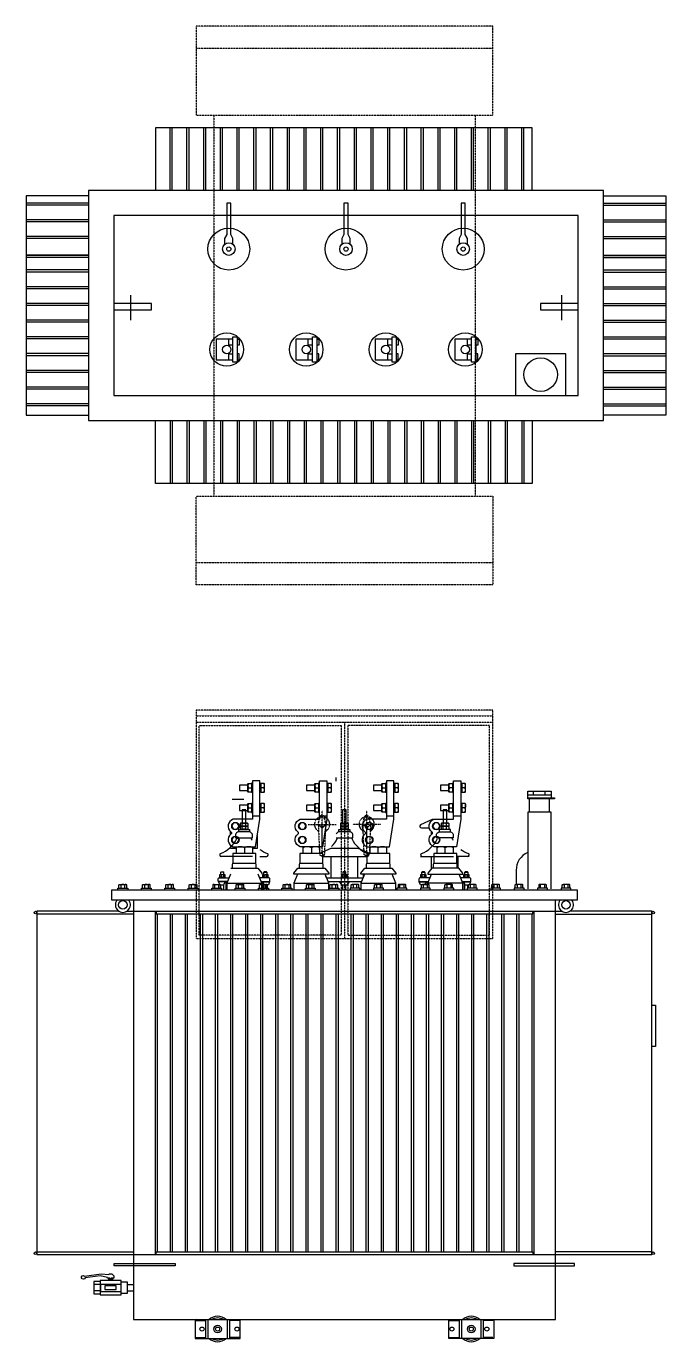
# Model space of a CAD drawing. Header units: millimetres. Extents: x 20927 to 53748, y 38421 to 54891.
# Drawn here: x 48422 to 50943, y 44419 to 49606 of the extents above; entities that cross this region are included whole.
import ezdxf

# ---------------------------------------------------------------- set-up
doc = ezdxf.new("R2010")
doc.units = ezdxf.units.MM
doc.linetypes.add('DASHEDX2', pattern=[1.5, 1, -0.5])
for name, color, linetype in [('Btrans.', 2, 'Continuous'), ('HIGHT', 8, 'Continuous'), ('Transformer', 3, 'Continuous')]:
    doc.layers.add(name, color=color, linetype=linetype)

# ---------------------------------------------------------------- blocks, each defined once
blk = doc.blocks.new('A$C543E4170-flat-1')
at = {"layer": 'HIGHT', "linetype": 'DASHEDX2'}
for p, q in [((1100, 1014.25), (-70, 1014.25)), ((0, 751.25), (0, -751.25)), ((1030, 751.25), (1030, -751.25)), ((1100, -1014.25), (-70, -1014.25))]:
    blk.add_line(p, q, dxfattribs=at)
for points in [[(-70, 751.25), (1100, 751.25), (1100, 1101.25), (-70, 1101.25)], [(-70, -751.25), (1100, -751.25), (1100, -1101.25), (-70, -1101.25)]]:
    blk.add_lwpolyline(points, close=True, dxfattribs=at)
blk = doc.blocks.new('A$C1F616210-flat-1')
at = {"layer": 'HIGHT', "linetype": 'DASHEDX2'}
for p, q in [((-585, 878), (585, 878)), ((-585, 853), (585, 853)), ((0, 853), (0, 0)), ((-103, 450), (-98, 475)), ((-88, 485), (-98, 470)), ((-88, 365), (-88, 505)), ((-88, 485), (-78, 470)), ((-73, 450), (-78, 475)), ((73, 450), (78, 475)), ((88, 485), (78, 470)), ((88, 365), (88, 505)), ((88, 485), (98, 470)), ((103, 450), (98, 475)), ((-143, 450), (-33, 450)), ((-103, 450), (-98, 330)), ((-98, 445), (-103, 450)), ((-98, 445), (-88, 440)), ((-98, 445), (-88, 435)), ((-88, 340), (-88, 450)), ((-88, 440), (-78, 445)), ((-88, 435), (-78, 445)), ((-78, 330), (-73, 450)), ((-78, 445), (-73, 450)), ((143, 450), (33, 450)), ((78, 330), (73, 450)), ((78, 445), (73, 450)), ((88, 440), (78, 445)), ((88, 435), (78, 445)), ((88, 340), (88, 450)), ((98, 445), (88, 440)), ((98, 445), (88, 435)), ((103, 450), (98, 330)), ((98, 445), (103, 450)), ((-98, 330), (-88, 325)), ((-88, 325), (-78, 330)), ((88, 325), (78, 330)), ((98, 330), (88, 325))]:
    blk.add_line(p, q, dxfattribs=at)
for points in [[(-585, 0), (585, 0), (585, 900), (-585, 900)], [(-572, 840), (-13, 840), (-13, 13), (-572, 13)], [(572, 840), (13, 840), (13, 13), (572, 13)]]:
    blk.add_lwpolyline(points, close=True, dxfattribs=at)
for centre, radius, start, end in [((-88, 450), 30, 108.1949, 242.4146), ((-88, 475), 10, 0, 180), ((-88, 450), 30, 297.5854, 71.9503), ((88, 450), 30, 108.0497, 242.4146), ((88, 475), 10, 0, 180), ((88, 450), 30, 297.5854, 71.8051)]:
    blk.add_arc(centre, radius, start, end, dxfattribs=at)

msp = doc.modelspace()

# ---------------------------------------------------------------- linework, layer by layer
at = {"layer": 'Btrans.', "color": 120}
for p, q in [((48713.3, 44643.7), (48688.4, 44643.7)), ((48713.3, 44619.5), (48688.4, 44619.5)), ((48713.3, 44646.1), (48796.5, 44646.1)), ((48713.3, 44617.1), (48796.5, 44617.1)), ((48715.1, 44646.1), (48715.1, 44617.1)), ((48794.7, 44646.1), (48794.7, 44617.1))]:
    msp.add_line(p, q, dxfattribs=at)
at = {"layer": 'Btrans.'}
for p, q in [((49129, 44505.6), (49129, 44431.7)), ((49138, 44505.6), (49138, 44431.7)), ((49214.8, 44505.6), (49214.8, 44431.7)), ((49223.8, 44505.6), (49223.8, 44431.7)), ((50129, 44505.6), (50129, 44431.7)), ((50138, 44505.6), (50138, 44431.7)), ((50214.8, 44505.6), (50214.8, 44431.7)), ((50223.8, 44505.6), (50223.8, 44431.7)), ((49091, 44502.6), (49129, 44502.6)), ((49261.8, 44502.6), (49223.8, 44502.6)), ((50091, 44502.6), (50129, 44502.6)), ((50261.8, 44502.6), (50223.8, 44502.6)), ((49091, 44434.7), (49129, 44434.7)), ((49261.8, 44434.7), (49223.8, 44434.7)), ((50091, 44434.7), (50129, 44434.7)), ((50261.8, 44434.7), (50223.8, 44434.7))]:
    msp.add_line(p, q, dxfattribs=at)
at = {"layer": 'Btrans.', "color": 120}
msp.add_lwpolyline([(48653.9, 44670.7, -4.024721), (48651.9, 44677.2), (48717.1, 44686.5), (48748.1, 44684.2), (48749.8, 44685.8), (48759.8, 44685.8), (48766.9, 44678.8), (48766.9, 44668.7), (48757.2, 44668.7), (48757.2, 44664), (48752.6, 44664), (48752.6, 44668.7), (48742.7, 44668.7), (48742.7, 44671.6), (48713.9, 44678)], format="xyb", close=True, dxfattribs=at)
for points in [[(48745.8, 44668.7), (48745.8, 44659.5)], [(48764, 44659.5), (48764, 44668.7)], [(48713.3, 44655.4), (48688.4, 44655.4), (48688.4, 44607.8), (48713.3, 44607.8)], [(48796.5, 44610), (48821.2, 44610), (48821.2, 44653.2), (48796.5, 44653.2)], [(48844.2, 44643.4), (48821.2, 44643.4)], [(48821.2, 44619.8), (48844.8, 44619.8)]]:
    msp.add_lwpolyline(points, dxfattribs=at)
for points in [[(48713.3, 44659.5), (48713.3, 44603.6), (48796.5, 44603.6), (48796.5, 44659.5)], [(48776.8, 44638.9), (48732.5, 44638.9), (48732.5, 44624.1), (48776.8, 44624.1)]]:
    msp.add_lwpolyline(points, close=True, dxfattribs=at)
at = {"layer": 'Btrans.'}
for centre, radius in [((49115, 44468.6), 8), ((49176.4, 44468.6), 15), ((49176.4, 44468.6), 8), ((49252.8, 44468.6), 8), ((50100, 44468.6), 8), ((50176.4, 44468.6), 15), ((50176.4, 44468.6), 8), ((50237.8, 44468.6), 8)]:
    msp.add_circle(centre, radius, dxfattribs=at)
for centre, radius, start, end in [((49176.4, 44468.7), 50, 47.5953, 132.4047), ((49176.4, 44468.7), 43.6, 57.8641, 122.1359), ((50176.4, 44468.7), 50, 47.5953, 132.4047), ((50176.4, 44468.7), 43.6, 57.8641, 122.1359), ((49176.4, 44468.7), 50, 227.7314, 312.2686), ((49176.4, 44468.7), 43.6, 238.0623, 301.9377), ((50176.4, 44468.7), 50, 227.7314, 312.2686), ((50176.4, 44468.7), 43.6, 238.0623, 301.9377)]:
    msp.add_arc(centre, radius, start, end, dxfattribs=at)
at = {"layer": 'Transformer', "color": 140}
for p, q in [((48989.6, 48958.2), (48989.6, 49205.7)), ((48997.9, 48958.2), (48997.9, 49205.7)), ((49055.6, 48958.2), (49055.6, 49205.7)), ((49063.9, 48958.2), (49063.9, 49205.7)), ((49121.6, 48958.2), (49121.6, 49205.7)), ((49129.9, 48958.2), (49129.9, 49205.7)), ((49187.6, 48958.2), (49187.6, 49205.7)), ((49195.9, 48958.2), (49195.9, 49205.7)), ((49253.6, 48958.2), (49253.6, 49205.7)), ((49261.9, 48958.2), (49261.9, 49205.7)), ((49319.6, 48958.2), (49319.6, 49205.7)), ((49327.9, 48958.2), (49327.9, 49205.7)), ((49385.6, 48958.2), (49385.6, 49205.7)), ((49393.9, 48958.2), (49393.9, 49205.7)), ((49451.6, 48958.2), (49451.6, 49205.7)), ((49459.9, 48958.2), (49459.9, 49205.7)), ((49517.6, 48958.2), (49517.6, 49205.7)), ((49525.9, 48958.2), (49525.9, 49205.7)), ((49583.6, 48958.2), (49583.6, 49205.7)), ((49591.9, 48958.2), (49591.9, 49205.7)), ((49649.6, 48958.2), (49649.6, 49205.7)), ((49657.9, 48958.2), (49657.9, 49205.7)), ((49715.6, 48958.2), (49715.6, 49205.7)), ((49723.9, 48958.2), (49723.9, 49205.7)), ((49781.6, 48958.2), (49781.6, 49205.7)), ((49789.9, 48958.2), (49789.9, 49205.7)), ((49847.6, 48958.2), (49847.6, 49205.7)), ((49855.9, 48958.2), (49855.9, 49205.7)), ((49913.6, 48958.2), (49913.6, 49205.7)), ((49921.9, 48958.2), (49921.9, 49205.7)), ((49979.6, 48958.2), (49979.6, 49205.7)), ((49987.9, 48958.2), (49987.9, 49205.7)), ((50045.6, 48958.2), (50045.6, 49205.7)), ((50053.9, 48958.2), (50053.9, 49205.7)), ((50111.6, 48958.2), (50111.6, 49205.7)), ((50119.9, 48958.2), (50119.9, 49205.7)), ((50177.6, 48958.2), (50177.6, 49205.7)), ((50185.9, 48958.2), (50185.9, 49205.7)), ((50243.6, 48958.2), (50243.6, 49205.7)), ((50251.9, 48958.2), (50251.9, 49205.7)), ((50309.6, 48958.2), (50309.6, 49205.7)), ((50317.9, 48958.2), (50317.9, 49205.7)), ((50375.6, 48958.2), (50375.6, 49205.7)), ((50383.9, 48958.2), (50383.9, 49205.7)), ((48667.9, 48908.9), (48422.4, 48908.9)), ((48667.9, 48900.7), (48422.4, 48900.7)), ((50697.4, 48908.9), (50942.9, 48908.9)), ((50697.4, 48900.7), (50942.9, 48900.7)), ((48667.9, 48842.9), (48422.4, 48842.9)), ((48667.9, 48834.7), (48422.4, 48834.7)), ((50697.4, 48842.9), (50942.9, 48842.9)), ((50697.4, 48834.7), (50942.9, 48834.7)), ((48667.9, 48776.9), (48422.4, 48776.9)), ((48667.9, 48768.7), (48422.4, 48768.7)), ((50697.4, 48776.9), (50942.9, 48776.9)), ((50697.4, 48768.7), (50942.9, 48768.7)), ((48667.9, 48702.7), (48422.4, 48702.7)), ((48667.9, 48702.3), (48422.4, 48702.3)), ((48667.9, 48694.1), (48422.4, 48694.1)), ((50697.4, 48702.7), (50942.9, 48702.7)), ((50697.4, 48702.3), (50942.9, 48702.3)), ((50697.4, 48694.1), (50942.9, 48694.1)), ((48667.9, 48644.9), (48422.4, 48644.9)), ((48667.9, 48636.7), (48422.4, 48636.7)), ((50697.4, 48644.9), (50942.9, 48644.9)), ((50697.4, 48636.7), (50942.9, 48636.7)), ((48667.9, 48578.9), (48422.4, 48578.9)), ((48667.9, 48570.7), (48422.4, 48570.7)), ((50697.4, 48578.9), (50942.9, 48578.9)), ((50697.4, 48570.7), (50942.9, 48570.7)), ((48667.9, 48512.9), (48422.4, 48512.9)), ((48667.9, 48504.7), (48422.4, 48504.7)), ((48832.9, 48545.7), (48832.9, 48446.7)), ((50532.4, 48545.7), (50532.4, 48446.7)), ((50697.4, 48512.9), (50942.9, 48512.9)), ((50697.4, 48504.7), (50942.9, 48504.7)), ((48667.9, 48446.9), (48422.4, 48446.9)), ((50697.4, 48446.9), (50942.9, 48446.9)), ((48667.9, 48438.7), (48422.4, 48438.7)), ((50697.4, 48438.7), (50942.9, 48438.7)), ((48667.9, 48380.9), (48422.4, 48380.9)), ((48667.9, 48372.7), (48422.4, 48372.7)), ((50697.4, 48380.9), (50942.9, 48380.9)), ((50697.4, 48372.7), (50942.9, 48372.7)), ((48667.9, 48314.9), (48422.4, 48314.9)), ((48667.9, 48306.7), (48422.4, 48306.7)), ((50697.4, 48314.9), (50942.9, 48314.9)), ((50697.4, 48306.7), (50942.9, 48306.7)), ((48667.9, 48248.9), (48422.4, 48248.9)), ((48667.9, 48240.7), (48422.4, 48240.7)), ((50697.4, 48248.9), (50942.9, 48248.9)), ((50697.4, 48240.7), (50942.9, 48240.7)), ((48667.9, 48182.9), (48422.4, 48182.9)), ((48667.9, 48174.7), (48422.4, 48174.7)), ((50697.4, 48182.9), (50942.9, 48182.9)), ((50697.4, 48174.7), (50942.9, 48174.7)), ((48667.9, 48116.9), (48422.4, 48116.9)), ((48667.9, 48108.7), (48422.4, 48108.7)), ((50697.4, 48116.9), (50942.9, 48116.9)), ((50697.4, 48108.7), (50942.9, 48108.7)), ((48989.6, 48050.7), (48989.6, 47803.2)), ((48997.9, 48050.7), (48997.9, 47803.2)), ((49055.6, 48050.7), (49055.6, 47803.2)), ((49063.9, 48050.7), (49063.9, 47803.2)), ((49121.6, 48050.7), (49121.6, 47803.2)), ((49129.9, 48050.7), (49129.9, 47803.2)), ((49187.6, 48050.7), (49187.6, 47803.2)), ((49195.9, 48050.7), (49195.9, 47803.2)), ((49253.6, 48050.7), (49253.6, 47803.2)), ((49261.9, 48050.7), (49261.9, 47803.2)), ((49319.6, 48050.7), (49319.6, 47803.2)), ((49327.9, 48050.7), (49327.9, 47803.2)), ((49385.6, 48050.7), (49385.6, 47803.2)), ((49393.9, 48050.7), (49393.9, 47803.2)), ((49451.6, 48050.7), (49451.6, 47803.2)), ((49459.9, 48050.7), (49459.9, 47803.2)), ((49517.6, 48050.7), (49517.6, 47803.2)), ((49525.9, 48050.7), (49525.9, 47803.2)), ((49583.6, 48050.7), (49583.6, 47803.2)), ((49591.9, 48050.7), (49591.9, 47803.2)), ((49649.6, 48050.7), (49649.6, 47803.2)), ((49657.9, 48050.7), (49657.9, 47803.2)), ((49715.6, 48050.7), (49715.6, 47803.2)), ((49723.9, 48050.7), (49723.9, 47803.2)), ((49781.6, 48050.7), (49781.6, 47803.2)), ((49789.9, 48050.7), (49789.9, 47803.2)), ((49847.6, 48050.7), (49847.6, 47803.2)), ((49855.9, 48050.7), (49855.9, 47803.2)), ((49913.6, 48050.7), (49913.6, 47803.2)), ((49921.9, 48050.7), (49921.9, 47803.2)), ((49979.6, 48050.7), (49979.6, 47803.2)), ((49987.9, 48050.7), (49987.9, 47803.2)), ((50045.6, 48050.7), (50045.6, 47803.2)), ((50053.9, 48050.7), (50053.9, 47803.2)), ((50111.6, 48050.7), (50111.6, 47803.2)), ((50119.9, 48050.7), (50119.9, 47803.2)), ((50177.6, 48050.7), (50177.6, 47803.2)), ((50185.9, 48050.7), (50185.9, 47803.2)), ((50243.6, 48050.7), (50243.6, 47803.2)), ((50251.9, 48050.7), (50251.9, 47803.2)), ((50309.6, 48050.7), (50309.6, 47803.2)), ((50317.9, 48050.7), (50317.9, 47803.2)), ((50375.6, 48050.7), (50375.6, 47803.2)), ((50383.9, 48050.7), (50383.9, 47803.2)), ((49643.4, 46629.3), (49643.4, 46644.1)), ((49298.5, 46602.9), (49310.4, 46602.9)), ((49359.2, 46602.9), (49347.3, 46602.9)), ((49562.5, 46602.9), (49574.4, 46602.9)), ((49623.2, 46602.9), (49611.3, 46602.9)), ((49826.5, 46602.9), (49838.4, 46602.9)), ((49887.2, 46602.9), (49875.3, 46602.9)), ((50422.3, 46575.6), (50422.3, 46590.1)), ((50468.4, 46575.6), (50468.4, 46590.1)), ((49280.4, 46556.7), (49234.2, 46556.7)), ((50399.2, 46575.6), (50491.5, 46575.6)), ((50406.4, 46507), (50406.4, 46559.8)), ((50484.3, 46507), (50484.3, 46559.8)), ((49230.9, 46477.5), (49234.4, 46477.5)), ((49359.2, 46523.7), (49347.3, 46523.7)), ((49623.2, 46523.7), (49611.3, 46523.7)), ((49887.2, 46523.7), (49875.3, 46523.7)), ((49227.6, 46418.9), (49227.6, 46430.5)), ((49258.5, 46437.9), (49258.5, 46428.6)), ((49258.5, 46437.9), (49302.3, 46437.9)), ((49302.3, 46437.9), (49302.3, 46428.6)), ((50019.6, 46418.9), (50019.6, 46430.5)), ((49314.3, 46332.3), (49190.6, 46332.3)), ((49343.4, 46332.3), (49370.1, 46332.3)), ((49591.5, 46332.3), (49766.1, 46332.3)), ((49623.6, 46248.4), (49623.6, 46332.3)), ((49729.2, 46248.4), (49729.2, 46332.3)), ((49976.7, 46332.3), (50106.3, 46332.3)), ((50019.6, 46284.8), (50019.6, 46332.3)), ((50168.1, 46332.3), (50119.5, 46332.3)), ((50125.2, 46286.1), (50125.2, 46332.3)), ((48791.5, 46222), (48814.3, 46222)), ((48883.9, 46222), (48906.7, 46222)), ((48976.3, 46222), (48999.1, 46222)), ((49068.7, 46222), (49091.5, 46222)), ((49161.1, 46222), (49183.9, 46222)), ((49179.4, 46233.9), (49179.4, 46232.6)), ((49205.7, 46260.3), (49185.4, 46260.3)), ((49185.4, 46251.1), (49205.7, 46251.1)), ((49189.6, 46206.5), (49189.6, 46220.4)), ((49201.2, 46252.7), (49201.2, 46258.6)), ((49201.5, 46200.3), (49201.5, 46221.2)), ((49205.8, 46233.9), (49205.8, 46232.6)), ((49209.1, 46233.9), (49209.1, 46200.3)), ((49253.5, 46222), (49276.3, 46222)), ((49345.9, 46222), (49368.7, 46222)), ((49351.6, 46233.9), (49351.6, 46200.3)), ((49354.9, 46233.9), (49354.9, 46232.6)), ((49355, 46260.3), (49375.3, 46260.3)), ((49375.3, 46251.1), (49355, 46251.1)), ((49359.2, 46200.3), (49359.2, 46221.2)), ((49359.5, 46252.7), (49359.5, 46258.6)), ((49371.1, 46200.3), (49371.1, 46220.4)), ((49381.3, 46233.9), (49381.3, 46232.6)), ((49438.3, 46222), (49461.1, 46222)), ((49476.7, 46226.7), (49476.7, 46200.3)), ((49530.7, 46222), (49553.5, 46222)), ((49602.2, 46251.1), (49602.8, 46251.7)), ((49606.4, 46248.4), (49749.6, 46248.4)), ((49612.4, 46233.9), (49743.7, 46233.9)), ((49615.3, 46200.3), (49615.3, 46226.7)), ((49623.1, 46222), (49645.9, 46222)), ((49657.2, 46232.6), (49695.5, 46232.6)), ((49666.2, 46260.3), (49686.5, 46260.3)), ((49686.5, 46251.1), (49666.2, 46251.1)), ((49670.4, 46200.3), (49670.4, 46220.4)), ((49670.7, 46252.7), (49670.7, 46258.6)), ((49682, 46252.7), (49682, 46258.6)), ((49682.3, 46200.3), (49682.3, 46220.4)), ((49729.6, 46222), (49706.8, 46222)), ((49751, 46260.3), (49754.4, 46260.3)), ((49822, 46222), (49799.2, 46222)), ((49914.4, 46222), (49891.6, 46222)), ((49971.4, 46233.9), (49971.4, 46232.6)), ((49997.7, 46260.3), (49977.4, 46260.3)), ((49977.4, 46251.1), (49997.7, 46251.1)), ((50006.8, 46222), (49984, 46222)), ((49993.2, 46252.7), (49993.2, 46258.6)), ((49997.8, 46233.9), (49997.8, 46232.6)), ((50001.1, 46233.9), (50001.1, 46222)), ((50004.7, 46226.7), (50004.7, 46222)), ((50099.2, 46222), (50076.4, 46222)), ((50143.3, 46226.7), (50128.8, 46262.3)), ((50143.6, 46233.9), (50143.6, 46200.3)), ((50147, 46260.3), (50167.3, 46260.3)), ((50167.3, 46251.1), (50147, 46251.1)), ((50151.2, 46200.3), (50151.2, 46221.2)), ((50151.5, 46252.7), (50151.5, 46258.6)), ((50162.8, 46252.7), (50162.8, 46258.6)), ((50163.1, 46206.5), (50163.1, 46220.4)), ((50191.6, 46222), (50168.8, 46222)), ((50173.3, 46233.9), (50173.3, 46232.6)), ((50284, 46222), (50261.2, 46222)), ((50376.4, 46222), (50353.6, 46222)), ((50468.8, 46222), (50446, 46222)), ((50561.2, 46222), (50538.4, 46222)), ((48989.1, 46105.2), (48989.1, 44772.5)), ((48997.7, 46105.2), (48997.7, 44772.5)), ((49048.5, 46105.2), (49048.5, 44772.5)), ((49057.1, 46105.2), (49057.1, 44772.5)), ((49107.9, 46105.2), (49107.9, 44772.5)), ((49116.5, 46105.2), (49116.5, 44772.5)), ((49167.3, 46105.2), (49167.3, 44772.5)), ((49175.9, 46105.2), (49175.9, 44772.5)), ((49226.7, 46105.2), (49226.7, 44772.5)), ((49235.3, 46105.2), (49235.3, 44772.5)), ((49286.1, 46105.2), (49286.1, 44772.5)), ((49294.7, 46105.2), (49294.7, 44772.5)), ((49345.5, 46105.2), (49345.5, 44772.5)), ((49354.1, 46105.2), (49354.1, 44772.5)), ((49404.9, 46105.2), (49404.9, 44772.5)), ((49413.5, 46105.2), (49413.5, 44772.5)), ((49464.3, 46105.2), (49464.3, 44772.5)), ((49472.9, 46105.2), (49472.9, 44772.5)), ((49523.7, 46105.2), (49523.7, 44772.5)), ((49532.3, 46105.2), (49532.3, 44772.5)), ((49583.1, 46105.2), (49583.1, 44772.5)), ((49591.7, 46105.2), (49591.7, 44772.5)), ((49642.5, 46105.2), (49642.5, 44772.5)), ((49651.1, 46105.2), (49651.1, 44772.5)), ((49701.9, 46105.2), (49701.9, 44772.5)), ((49710.5, 46105.2), (49710.5, 44772.5)), ((49761.3, 46105.2), (49761.3, 44772.5)), ((49769.9, 46105.2), (49769.9, 44772.5)), ((49820.7, 46105.2), (49820.7, 44772.5)), ((49829.3, 46105.2), (49829.3, 44772.5)), ((49880.1, 46105.2), (49880.1, 44772.5)), ((49888.7, 46105.2), (49888.7, 44772.5)), ((49939.5, 46105.2), (49939.5, 44772.5)), ((49948.1, 46105.2), (49948.1, 44772.5)), ((49998.9, 46105.2), (49998.9, 44772.5)), ((50007.5, 46105.2), (50007.5, 44772.5)), ((50058.3, 46105.2), (50058.3, 44772.5)), ((50066.9, 46105.2), (50066.9, 44772.5)), ((50117.7, 46105.2), (50117.7, 44772.5)), ((50126.3, 46105.2), (50126.3, 44772.5)), ((50177.1, 46105.2), (50177.1, 44772.5)), ((50185.7, 46105.2), (50185.7, 44772.5)), ((50236.5, 46105.2), (50236.5, 44772.5)), ((50245.1, 46105.2), (50245.1, 44772.5)), ((50295.9, 46105.2), (50295.9, 44772.5)), ((50304.5, 46105.2), (50304.5, 44772.5)), ((50355.3, 46105.2), (50355.3, 44772.5)), ((50363.9, 46105.2), (50363.9, 44772.5))]:
    msp.add_line(p, q, dxfattribs=at)
at = {"layer": 'Transformer'}
for p, q in [((48817.9, 46115.8), (50534.8, 46115.8)), ((48929.7, 46115.8), (48929.7, 44762)), ((50423.3, 46115.8), (50423.3, 44762)), ((48463.9, 46105.2), (48844.8, 46105.2)), ((48938.3, 46105.2), (48938.3, 44772.5)), ((50414.7, 46105.2), (50414.7, 44772.5)), ((50888.9, 46102.6), (50508, 46102.6)), ((48463.9, 44772.5), (48844.8, 44772.5)), ((50888.9, 44772.5), (50508, 44772.5))]:
    msp.add_line(p, q, dxfattribs=at)
for points in [[(50416.9, 48958.2), (50416.9, 49205.7), (48931.9, 49205.7), (48931.9, 48958.2)], [(48667.9, 48936.6), (48422.4, 48936.6), (48422.4, 48072.2), (48667.9, 48072.2)], [(50697.4, 48936.6), (50942.9, 48936.6), (50942.9, 48072.2), (50697.4, 48072.2)], [(50416.9, 48050.7), (50416.9, 47803.2), (48931.9, 47803.2), (48931.9, 48050.7)], [(48787.9, 46115.8), (48463.9, 46115.8), (48463.9, 44762), (50888.9, 44762), (50888.9, 46115.8), (50564.8, 46115.8)], [(48844.8, 46159.3), (48844.8, 44505.6), (50508, 44505.6), (50508, 46159.3)], [(48934, 46115.8), (48934, 46105.2), (50418.7, 46105.2), (50418.7, 46115.8)], [(50888.9, 45745.8), (50902.1, 45745.8), (50902.1, 45582.1), (50888.9, 45582.1)], [(48934, 44762), (48934, 44772.5), (50418.7, 44772.5), (50418.7, 44762)]]:
    msp.add_lwpolyline(points, dxfattribs=at)
for points in [[(48667.9, 48050.7), (50697.4, 48050.7), (50697.4, 48958.2), (48667.9, 48958.2)], [(48766.9, 48149.7), (50598.4, 48149.7), (50598.4, 48859.2), (48766.9, 48859.2)], [(50593.8, 46159.3), (48759, 46159.3), (48759, 46200.3), (50593.8, 46200.3)]]:
    msp.add_lwpolyline(points, close=True, dxfattribs=at)
at = {"layer": 'Transformer', "color": 140}
for points in [[(49237.1, 48745.6), (49237.1, 48768.4), (49228.9, 48784.9), (49228.9, 48908.7), (49212.4, 48908.7), (49212.4, 48784.9), (49204.1, 48768.4), (49204.1, 48745.6)], [(49699.1, 48745.6), (49699.1, 48768.4), (49690.9, 48784.9), (49690.9, 48908.7), (49674.4, 48908.7), (49674.4, 48784.9), (49666.1, 48768.4), (49666.1, 48745.6)], [(50161.1, 48745.6), (50161.1, 48768.4), (50152.9, 48784.9), (50152.9, 48908.7), (50136.4, 48908.7), (50136.4, 48784.9), (50128.1, 48768.4), (50128.1, 48745.6)], [(48766.9, 48487.9), (48915.4, 48487.9), (48915.4, 48512.7), (48766.9, 48512.7)], [(50598.4, 48512.7), (50449.9, 48512.7), (50449.9, 48487.9), (50598.4, 48487.9)], [(49237.1, 48372.4), (49171.1, 48372.4), (49171.1, 48289.9), (49237.1, 48289.9)], [(49237.1, 48347.7), (49220.6, 48347.7), (49220.6, 48372.4)], [(49253.6, 48372.4), (49261.9, 48372.4), (49261.9, 48347.7), (49253.6, 48347.7)], [(49550.6, 48372.4), (49484.6, 48372.4), (49484.6, 48289.9), (49550.6, 48289.9)], [(49550.6, 48347.7), (49534.1, 48347.7), (49534.1, 48372.4)], [(49567.1, 48372.4), (49575.4, 48372.4), (49575.4, 48347.7), (49567.1, 48347.7)], [(49864.1, 48372.4), (49798.1, 48372.4), (49798.1, 48289.9), (49864.1, 48289.9)], [(49864.1, 48347.7), (49847.6, 48347.7), (49847.6, 48372.4)], [(49880.6, 48372.4), (49888.9, 48372.4), (49888.9, 48347.7), (49880.6, 48347.7)], [(50177.6, 48372.4), (50111.6, 48372.4), (50111.6, 48289.9), (50177.6, 48289.9)], [(50177.6, 48347.7), (50161.1, 48347.7), (50161.1, 48372.4)], [(50194.1, 48372.4), (50202.4, 48372.4), (50202.4, 48347.7), (50194.1, 48347.7)], [(49220.6, 48289.9), (49220.6, 48314.7), (49237.1, 48314.7)], [(49253.6, 48289.9), (49261.9, 48289.9), (49261.9, 48314.7), (49253.6, 48314.7)], [(49534.1, 48289.9), (49534.1, 48314.7), (49550.6, 48314.7)], [(49567.1, 48289.9), (49575.4, 48289.9), (49575.4, 48314.7), (49567.1, 48314.7)], [(49847.6, 48289.9), (49847.6, 48314.7), (49864.1, 48314.7)], [(49880.6, 48289.9), (49888.9, 48289.9), (49888.9, 48314.7), (49880.6, 48314.7)], [(50161.1, 48289.9), (50161.1, 48314.7), (50177.6, 48314.7)], [(50194.1, 48289.9), (50202.4, 48289.9), (50202.4, 48314.7), (50194.1, 48314.7)], [(49296, 46613.4), (49262.9, 46613.4), (49262.9, 46592.3), (49296, 46592.3)], [(49310.4, 46585.7), (49297.2, 46585.7), (49295.9, 46587), (49295.9, 46618.7), (49297.2, 46620), (49310.4, 46620)], [(49314.3, 46620.7), (49310.4, 46620.7), (49310.4, 46585), (49314.3, 46585)], [(49343.4, 46620.7), (49347.3, 46620.7), (49347.3, 46585), (49343.4, 46585)], [(49347.3, 46585.7), (49360.5, 46585.7), (49361.9, 46587), (49361.9, 46618.7), (49360.5, 46620), (49347.3, 46620)], [(49361.9, 46613.4), (49361.7, 46613.4)], [(49361.7, 46592.3), (49361.9, 46592.3)], [(49560, 46613.4), (49526.9, 46613.4), (49526.9, 46592.3), (49560, 46592.3)], [(49574.4, 46585.7), (49561.2, 46585.7), (49559.9, 46587), (49559.9, 46618.7), (49561.2, 46620), (49574.4, 46620)], [(49578.3, 46620.7), (49574.4, 46620.7), (49574.4, 46585), (49578.3, 46585)], [(49607.4, 46620.7), (49611.3, 46620.7), (49611.3, 46585), (49607.4, 46585)], [(49611.3, 46585.7), (49624.5, 46585.7), (49625.9, 46587), (49625.9, 46618.7), (49624.5, 46620), (49611.3, 46620)], [(49625.9, 46613.4), (49625.7, 46613.4)], [(49625.7, 46592.3), (49625.9, 46592.3)], [(49824, 46613.4), (49790.9, 46613.4), (49790.9, 46592.3), (49824, 46592.3)], [(49838.4, 46585.7), (49825.2, 46585.7), (49823.9, 46587), (49823.9, 46618.7), (49825.2, 46620), (49838.4, 46620)], [(49842.3, 46620.7), (49838.4, 46620.7), (49838.4, 46585), (49842.3, 46585)], [(49871.4, 46620.7), (49875.3, 46620.7), (49875.3, 46585), (49871.4, 46585)], [(49875.3, 46585.7), (49888.5, 46585.7), (49889.9, 46587), (49889.9, 46618.7), (49888.5, 46620), (49875.3, 46620)], [(49889.9, 46613.4), (49889.7, 46613.4)], [(49889.7, 46592.3), (49889.9, 46592.3)], [(50088, 46613.4), (50054.9, 46613.4), (50054.9, 46592.3), (50088, 46592.3)], [(50102.4, 46585.7), (50089.2, 46585.7), (50087.9, 46587), (50087.9, 46618.7), (50089.2, 46620), (50102.4, 46620)], [(50106.3, 46620.7), (50102.4, 46620.7), (50102.4, 46585), (50106.3, 46585)], [(50135.4, 46620.7), (50139.3, 46620.7), (50139.3, 46585), (50135.4, 46585)], [(50139.3, 46585.7), (50152.5, 46585.7), (50153.9, 46587), (50153.9, 46618.7), (50152.5, 46620), (50139.3, 46620)], [(50153.9, 46613.4), (50153.7, 46613.4)], [(50153.7, 46592.3), (50153.9, 46592.3)], [(50399.2, 46563.7), (50504.7, 46563.7), (50504.7, 46559.8), (50399.2, 46559.8), (50399.2, 46590.1), (50491.5, 46590.1), (50491.5, 46563.7)], [(49296, 46534.2), (49262.9, 46534.2), (49262.9, 46513.1), (49296, 46513.1)], [(49310.4, 46506.5), (49297.2, 46506.5), (49295.9, 46507.8), (49295.9, 46539.5), (49297.2, 46540.8), (49310.4, 46540.8)], [(49314.3, 46541.5), (49310.4, 46541.5), (49310.4, 46505.8), (49314.3, 46505.8)], [(49343.4, 46541.5), (49347.3, 46541.5), (49347.3, 46505.8), (49343.4, 46505.8)], [(49347.3, 46506.5), (49360.5, 46506.5), (49361.9, 46507.8), (49361.9, 46539.5), (49360.5, 46540.8), (49347.3, 46540.8)], [(49361.9, 46534.2), (49361.7, 46534.2)], [(49560, 46534.2), (49526.9, 46534.2), (49526.9, 46513.1), (49560, 46513.1)], [(49574.4, 46506.5), (49561.2, 46506.5), (49559.9, 46507.8), (49559.9, 46539.5), (49561.2, 46540.8), (49574.4, 46540.8)], [(49578.3, 46541.5), (49574.4, 46541.5), (49574.4, 46505.8), (49578.3, 46505.8)], [(49607.4, 46541.5), (49611.3, 46541.5), (49611.3, 46505.8), (49607.4, 46505.8)], [(49611.3, 46506.5), (49624.5, 46506.5), (49625.9, 46507.8), (49625.9, 46539.5), (49624.5, 46540.8), (49611.3, 46540.8)], [(49625.9, 46534.2), (49625.7, 46534.2)], [(49824, 46534.2), (49790.9, 46534.2), (49790.9, 46513.1), (49824, 46513.1)], [(49838.4, 46506.5), (49825.2, 46506.5), (49823.9, 46507.8), (49823.9, 46539.5), (49825.2, 46540.8), (49838.4, 46540.8)], [(49842.3, 46541.5), (49838.4, 46541.5), (49838.4, 46505.8), (49842.3, 46505.8)], [(49871.4, 46541.5), (49875.3, 46541.5), (49875.3, 46505.8), (49871.4, 46505.8)], [(49875.3, 46506.5), (49888.5, 46506.5), (49889.9, 46507.8), (49889.9, 46539.5), (49888.5, 46540.8), (49875.3, 46540.8)], [(49889.9, 46534.2), (49889.7, 46534.2)], [(50088, 46534.2), (50054.9, 46534.2), (50054.9, 46513.1), (50088, 46513.1)], [(50102.4, 46506.5), (50089.2, 46506.5), (50087.9, 46507.8), (50087.9, 46539.5), (50089.2, 46540.8), (50102.4, 46540.8)], [(50106.3, 46541.5), (50102.4, 46541.5), (50102.4, 46505.8), (50106.3, 46505.8)], [(50135.4, 46541.5), (50139.3, 46541.5), (50139.3, 46505.8), (50135.4, 46505.8)], [(50139.3, 46506.5), (50152.5, 46506.5), (50153.9, 46507.8), (50153.9, 46539.5), (50152.5, 46540.8), (50139.3, 46540.8)], [(50153.9, 46534.2), (50153.7, 46534.2)], [(49287.6, 46462.9), (49287.6, 46515.7), (49273.1, 46515.7), (49273.1, 46462.9)], [(49314.3, 46492), (49343.4, 46492)], [(49361.7, 46513.1), (49361.9, 46513.1)], [(49578.3, 46492), (49607.4, 46492)], [(49625.7, 46513.1), (49625.9, 46513.1)], [(49683.6, 46462.9), (49683.6, 46515.7), (49669.1, 46515.7), (49669.1, 46462.9)], [(49842.3, 46492), (49871.4, 46492)], [(49889.7, 46513.1), (49889.9, 46513.1)], [(50079.6, 46462.9), (50079.6, 46515.7), (50065.1, 46515.7), (50065.1, 46462.9)], [(50106.3, 46492), (50135.4, 46492)], [(50153.7, 46513.1), (50153.9, 46513.1)], [(50491.5, 46204.9), (50491.5, 46507), (50399.2, 46507), (50399.2, 46204.9)], [(49263.6, 46437.9), (49263.6, 46439.2), (49297.2, 46439.2), (49297.2, 46437.9)], [(49294.2, 46462.9), (49295.5, 46461.6), (49295.5, 46452.4), (49294.2, 46451.1), (49266.5, 46451.1), (49265.2, 46449.7), (49265.2, 46440.5), (49266.5, 46439.2)], [(49294.2, 46462.9), (49266.5, 46462.9), (49265.2, 46461.6), (49265.2, 46452.4), (49266.5, 46451.1)], [(49294.2, 46451.1), (49295.5, 46449.7), (49295.5, 46440.5), (49294.2, 46439.2)], [(49659.6, 46437.9), (49659.6, 46439.2), (49693.2, 46439.2), (49693.2, 46437.9)], [(49661.2, 46461.6), (49662.5, 46462.9), (49690.2, 46462.9), (49691.5, 46461.6), (49691.5, 46452.4), (49690.2, 46451.1)], [(49661.2, 46461.6), (49661.2, 46452.4), (49662.5, 46451.1), (49690.2, 46451.1), (49691.5, 46449.7), (49691.5, 46440.5), (49690.2, 46439.2)], [(49662.5, 46451.1), (49661.2, 46449.7), (49661.2, 46440.5), (49662.5, 46439.2)], [(50055.6, 46437.9), (50055.6, 46439.2), (50089.2, 46439.2), (50089.2, 46437.9)], [(50086.2, 46462.9), (50087.5, 46461.6), (50087.5, 46452.4), (50086.2, 46451.1), (50058.5, 46451.1), (50057.2, 46449.7), (50057.2, 46440.5), (50058.5, 46439.2)], [(50086.2, 46462.9), (50058.5, 46462.9), (50057.2, 46461.6), (50057.2, 46452.4), (50058.5, 46451.1)], [(50086.2, 46451.1), (50087.5, 46449.7), (50087.5, 46440.5), (50086.2, 46439.2)], [(49227.6, 46376.3), (49227.6, 46365.3), (49249, 46365.3)], [(49315, 46365.3), (49333.2, 46365.3), (49333.2, 46414.3)], [(49250.7, 46370.6), (49249, 46368.8), (49249, 46344.1)], [(49315, 46344.1), (49315, 46368.8), (49313.3, 46370.6)], [(49514.7, 46370.6), (49513, 46368.8), (49513, 46344.1)], [(49579, 46344.1), (49579, 46368.8), (49577.3, 46370.6)], [(49778.7, 46370.6), (49777, 46368.8), (49777, 46344.1)], [(49843, 46344.1), (49843, 46368.8), (49841.3, 46370.6)], [(50042.7, 46370.6), (50041, 46368.8), (50041, 46344.1)], [(50107, 46344.1), (50107, 46368.8), (50105.3, 46370.6)], [(49189.6, 46260.3), (49189.6, 46270.6), (49191, 46271.9), (49200.2, 46271.9), (49201.5, 46270.6)], [(49201.5, 46260.3), (49201.5, 46270.6), (49189.6, 46270.6)], [(49228.5, 46286.1), (49335.5, 46286.1), (49351.3, 46266.3), (49351.3, 46262.3)], [(49235.1, 46286.1), (49235.1, 46300.6), (49236.5, 46305.9)], [(49328.9, 46286.1), (49328.9, 46300.6), (49327.5, 46305.9)], [(49371.1, 46270.6), (49369.8, 46271.9), (49360.5, 46271.9), (49359.2, 46270.6)], [(49359.2, 46260.3), (49359.2, 46270.6), (49371.1, 46270.6), (49371.1, 46260.3)], [(49499.1, 46286.1), (49499.1, 46300.6), (49500.5, 46305.9)], [(49592.9, 46286.1), (49592.9, 46300.6), (49591.5, 46305.9)], [(49682.3, 46270.6), (49681, 46271.9), (49671.7, 46271.9), (49670.4, 46270.6)], [(49682.3, 46260.3), (49682.3, 46270.6), (49670.4, 46270.6), (49670.4, 46260.3)], [(49763.1, 46286.1), (49763.1, 46300.6), (49764.5, 46305.9)], [(49856.9, 46286.1), (49856.9, 46300.6), (49855.5, 46305.9)], [(49993.5, 46270.6), (49992.2, 46271.9), (49983, 46271.9), (49981.6, 46270.6)], [(49981.6, 46260.3), (49981.6, 46270.6), (49993.5, 46270.6), (49993.5, 46260.3)], [(50027.1, 46286.1), (50027.1, 46300.6), (50028.5, 46305.9)], [(50120.9, 46286.1), (50120.9, 46300.6), (50119.5, 46305.9)], [(50163.1, 46270.6), (50161.8, 46271.9), (50152.5, 46271.9), (50151.2, 46270.6)], [(50151.2, 46260.3), (50151.2, 46270.6), (50163.1, 46270.6), (50163.1, 46260.3)], [(49187.4, 46220.4), (49201.2, 46220.4), (49205.8, 46232.6), (49179.4, 46232.6), (49183.4, 46222)], [(49227.2, 46262.3), (49212.7, 46226.7), (49351.3, 46226.7), (49336.8, 46262.3)], [(49212.7, 46226.7), (49212.7, 46200.3), (49351.3, 46200.3), (49351.3, 46226.7)], [(49491.2, 46262.3), (49476.7, 46226.7), (49615.3, 46226.7), (49600.8, 46262.3)], [(49755.2, 46262.3), (49740.7, 46226.7), (49879.3, 46226.7), (49864.8, 46262.3)], [(49740.7, 46226.7), (49740.7, 46200.3), (49879.3, 46200.3), (49879.3, 46226.7)], [(49980.5, 46220.4), (49976, 46220.4), (49971.4, 46232.6), (49997.8, 46232.6), (49993.8, 46222)], [(50004.7, 46200.3), (50143.3, 46200.3), (50143.3, 46226.7), (50004.7, 46226.7), (50019.2, 46262.3)], [(50146.9, 46233.9), (50146.9, 46232.6), (50151.5, 46220.4), (50165.3, 46220.4)], [(50146.9, 46232.6), (50173.3, 46232.6), (50169.3, 46222)], [(48783.5, 46200.3), (48783.5, 46206.5), (48822.3, 46206.5), (48822.3, 46200.3)], [(48875.9, 46200.3), (48875.9, 46206.5), (48914.7, 46206.5), (48914.7, 46200.3)], [(48968.3, 46200.3), (48968.3, 46206.5), (49007.1, 46206.5), (49007.1, 46200.3)], [(49060.7, 46200.3), (49060.7, 46206.5), (49099.5, 46206.5), (49099.5, 46200.3)], [(49153.1, 46200.3), (49153.1, 46206.5), (49191.9, 46206.5), (49191.9, 46200.3)], [(49245.5, 46200.3), (49245.5, 46206.5), (49284.3, 46206.5), (49284.3, 46200.3)], [(49337.9, 46200.3), (49337.9, 46206.5), (49376.7, 46206.5), (49376.7, 46200.3)], [(49430.3, 46200.3), (49430.3, 46206.5), (49469.1, 46206.5), (49469.1, 46200.3)], [(49522.7, 46200.3), (49522.7, 46206.5), (49561.5, 46206.5), (49561.5, 46200.3)], [(49615.1, 46200.3), (49615.1, 46206.5), (49653.9, 46206.5), (49653.9, 46200.3)], [(49737.6, 46200.3), (49737.6, 46206.5), (49698.8, 46206.5), (49698.8, 46200.3)], [(49830, 46200.3), (49830, 46206.5), (49791.2, 46206.5), (49791.2, 46200.3)], [(49922.4, 46200.3), (49922.4, 46206.5), (49883.6, 46206.5), (49883.6, 46200.3)], [(50014.8, 46200.3), (50014.8, 46206.5), (49976, 46206.5), (49976, 46200.3)], [(50107.2, 46200.3), (50107.2, 46206.5), (50068.4, 46206.5), (50068.4, 46200.3)], [(50199.6, 46200.3), (50199.6, 46206.5), (50160.8, 46206.5), (50160.8, 46200.3)], [(50292, 46200.3), (50292, 46206.5), (50253.2, 46206.5), (50253.2, 46200.3)], [(50384.4, 46200.3), (50384.4, 46206.5), (50345.6, 46206.5), (50345.6, 46200.3)], [(50476.8, 46200.3), (50476.8, 46206.5), (50438, 46206.5), (50438, 46200.3)], [(50569.2, 46200.3), (50569.2, 46206.5), (50530.4, 46206.5), (50530.4, 46200.3)]]:
    msp.add_lwpolyline(points, dxfattribs=at)
for points in [[(49253.6, 48380.7), (49253.6, 48281.7), (49237.1, 48281.7), (49237.1, 48380.7)], [(49567.1, 48380.7), (49567.1, 48281.7), (49550.6, 48281.7), (49550.6, 48380.7)], [(49880.6, 48380.7), (49880.6, 48281.7), (49864.1, 48281.7), (49864.1, 48380.7)], [(50194.1, 48380.7), (50194.1, 48281.7), (50177.6, 48281.7), (50177.6, 48380.7)], [(50350.9, 48149.7), (50548.9, 48149.7), (50548.9, 48314.7), (50350.9, 48314.7)], [(49239.1, 46464.3), (49231.9, 46451.7), (49239.1, 46439.2), (49253.6, 46439.2), (49260.9, 46451.7), (49253.6, 46464.3)], [(49503.1, 46464.3), (49495.9, 46451.7), (49503.1, 46439.2), (49517.6, 46439.2), (49524.9, 46451.7), (49517.6, 46464.3)], [(49767.1, 46464.3), (49759.9, 46451.7), (49767.1, 46439.2), (49781.6, 46439.2), (49788.9, 46451.7), (49781.6, 46464.3)], [(50031.1, 46464.3), (50023.9, 46451.7), (50031.1, 46439.2), (50045.6, 46439.2), (50052.9, 46451.7), (50045.6, 46464.3)], [(49239.1, 46410.1), (49231.9, 46397.6), (49239.1, 46385.1), (49253.6, 46385.1), (49260.9, 46397.6), (49253.6, 46410.1)], [(49503.1, 46410.1), (49495.9, 46397.6), (49503.1, 46385.1), (49517.6, 46385.1), (49524.9, 46397.6), (49517.6, 46410.1)], [(49767.1, 46410.1), (49759.9, 46397.6), (49767.1, 46385.1), (49781.6, 46385.1), (49788.9, 46397.6), (49781.6, 46410.1)], [(50031.1, 46410.1), (50023.9, 46397.6), (50031.1, 46385.1), (50045.6, 46385.1), (50052.9, 46397.6), (50045.6, 46410.1)], [(49236.5, 46344.1), (49236.5, 46305.9), (49327.5, 46305.9), (49327.5, 46344.1)], [(49500.5, 46344.1), (49500.5, 46305.9), (49591.5, 46305.9), (49591.5, 46344.1)], [(49764.5, 46344.1), (49764.5, 46305.9), (49855.5, 46305.9), (49855.5, 46344.1)], [(50028.5, 46344.1), (50028.5, 46305.9), (50119.5, 46305.9), (50119.5, 46344.1)], [(49476.7, 46266.3), (49492.5, 46286.1), (49599.5, 46286.1), (49615.3, 46266.3), (49615.3, 46262.3), (49476.7, 46262.3)], [(49740.7, 46266.3), (49756.5, 46286.1), (49863.5, 46286.1), (49879.3, 46266.3), (49879.3, 46262.3), (49740.7, 46262.3)], [(50020.5, 46286.1), (50004.7, 46266.3), (50004.7, 46262.3), (50143.3, 46262.3), (50143.3, 46266.3), (50127.5, 46286.1)], [(49359.5, 46220.4), (49354.9, 46232.6), (49381.3, 46232.6), (49376.7, 46220.4)], [(48769, 44727.6), (49009, 44727.6), (49009, 44717.6), (48769, 44717.6)], [(50583.8, 44727.6), (50343.8, 44727.6), (50343.8, 44717.6), (50583.8, 44717.6)]]:
    msp.add_lwpolyline(points, close=True, dxfattribs=at)
for points in [[(49231.7, 46425.4, -0.233837), (49229.2, 46420.2, 0.607006), (49237.8, 46370.5), (49326.2, 46370.5), (49343.4, 46478.8), (49343.4, 46630.6), (49314.3, 46630.6), (49314.3, 46478.8), (49237.8, 46478.8, 0.607006), (49229.2, 46429.2, -0.233837), (49231.7, 46423.9)], [(49298.5, 46620, 0.307692), (49298.5, 46602.9, 0.307692), (49298.5, 46585.7)], [(49359.2, 46585.7, 0.307692), (49359.2, 46602.9, 0.307692), (49359.2, 46620)], [(49495.7, 46423.9, 0.233837), (49493.2, 46429.2, -0.607006), (49501.8, 46478.8), (49578.3, 46478.8), (49578.3, 46630.6), (49607.4, 46630.6), (49607.4, 46478.8), (49590.2, 46370.5), (49501.8, 46370.5, -0.607006), (49493.2, 46420.2, 0.233837), (49495.7, 46425.4)], [(49562.5, 46620, 0.307692), (49562.5, 46602.9, 0.307692), (49562.5, 46585.7)], [(49623.2, 46585.7, 0.307692), (49623.2, 46602.9, 0.307692), (49623.2, 46620)], [(49759.7, 46425.4, -0.233837), (49757.2, 46420.2, 0.607006), (49765.8, 46370.5), (49854.2, 46370.5), (49871.4, 46478.8), (49871.4, 46630.6), (49842.3, 46630.6), (49842.3, 46478.8), (49765.8, 46478.8, 0.607006), (49757.2, 46429.2, -0.233837), (49759.7, 46423.9)], [(49826.5, 46620, 0.307692), (49826.5, 46602.9, 0.307692), (49826.5, 46585.7)], [(49887.2, 46585.7, 0.307692), (49887.2, 46602.9, 0.307692), (49887.2, 46620)], [(50023.7, 46423.9, 0.233837), (50021.2, 46429.2, -0.607006), (50029.8, 46478.8), (50106.3, 46478.8), (50106.3, 46630.6), (50135.4, 46630.6), (50135.4, 46478.8), (50118.2, 46370.5), (50029.8, 46370.5, -0.607006), (50021.2, 46420.2, 0.233837), (50023.7, 46425.4)], [(50102.4, 46602.9), (50090.5, 46602.9, 0.307692), (50090.5, 46585.7)], [(50151.2, 46585.7, 0.307692), (50151.2, 46602.9), (50139.3, 46602.9)], [(49298.5, 46540.8, 0.307692), (49298.5, 46523.7), (49310.4, 46523.7)], [(49359.2, 46506.5, 0.307692), (49359.2, 46523.7, 0.307692), (49359.2, 46540.8)], [(49562.5, 46540.8, 0.307692), (49562.5, 46523.7), (49574.4, 46523.7)], [(49623.2, 46506.5, 0.307692), (49623.2, 46523.7, 0.307692), (49623.2, 46540.8)], [(49826.5, 46540.8, 0.307692), (49826.5, 46523.7), (49838.4, 46523.7)], [(49887.2, 46506.5, 0.307692), (49887.2, 46523.7, 0.307692), (49887.2, 46540.8)], [(50090.5, 46540.8, 0.307692), (50090.5, 46523.7), (50102.4, 46523.7)], [(50151.2, 46540.8, -0.307692), (50151.2, 46523.7), (50139.3, 46523.7)], [(50026.4, 46477.5), (50022.9, 46477.5), (49976.5, 46456.7, 0.753517), (49980, 46444.5), (50010.9, 46444.5)], [(49295.5, 46460.5, 0.560226), (49286.8, 46460.5), (49286.8, 46453.5, -0.382535), (49273.9, 46453.5), (49273.9, 46460.5, -0.382535), (49286.8, 46460.5)], [(49286.8, 46441.6, -0.382535), (49273.9, 46441.6), (49273.9, 46448.6, -0.382535), (49286.8, 46448.6)], [(49295.5, 46448.6, 0.560226), (49286.8, 46448.6), (49286.8, 46441.6, 0.560226), (49295.5, 46441.6)], [(49643.4, 46404.9), (49709.4, 46404.9), (49709.4, 46419.7, 0.304457), (49698.3, 46428.6), (49654.5, 46428.6), (49654.5, 46437.9), (49698.3, 46437.9), (49698.3, 46428.6)], [(50094.3, 46428.6), (50094.3, 46437.9), (50050.5, 46437.9), (50050.5, 46428.6), (50094.3, 46428.6, -0.304457), (50105.4, 46419.7), (50105.4, 46404.9), (50039.4, 46404.9), (50039.4, 46419.7, -0.304457), (50050.5, 46428.6)], [(50057.2, 46453.5, 0.560226), (50065.9, 46453.5), (50065.9, 46460.5, 0.560226), (50057.2, 46460.5)], [(50057.2, 46441.6, 0.560226), (50065.9, 46441.6), (50065.9, 46448.6, 0.560226), (50057.2, 46448.6)], [(50065.9, 46453.5, 0.382535), (50078.8, 46453.5), (50078.8, 46460.5, 0.382535), (50065.9, 46460.5)], [(50065.9, 46441.6, 0.382535), (50078.8, 46441.6), (50078.8, 46448.6, 0.382535), (50065.9, 46448.6)], [(49315, 46366.6, 0.24), (49282, 46366.6), (49282, 46344.1)], [(49579, 46366.6, 0.24), (49546, 46366.6), (49546, 46344.1)], [(49579, 46345.3), (49623.6, 46365.3), (49729.2, 46365.3), (49775.6, 46344.5, -0.021229), (49776, 46344.1)], [(49810, 46344.1), (49810, 46366.6, 0.24), (49777, 46366.6)], [(50074, 46344.1), (50074, 46366.6, 0.24), (50041, 46366.6)], [(50399.2, 46348, 0.295892), (50353.5, 46277.5), (50353.5, 46222)], [(48787.7, 46206.5), (48787.7, 46219.9, -0.54566), (48795.3, 46219.9)], [(48810.5, 46206.5), (48810.5, 46219.9, 0.27283), (48795.3, 46219.9), (48795.3, 46206.5)], [(48818.2, 46206.5), (48818.2, 46219.9, 0.54566), (48810.5, 46219.9)], [(48880.1, 46206.5), (48880.1, 46219.9, -0.54566), (48887.7, 46219.9)], [(48902.9, 46219.9, 0.27283), (48887.7, 46219.9), (48887.7, 46206.5)], [(48910.6, 46206.5), (48910.6, 46219.9, 0.54566), (48902.9, 46219.9), (48902.9, 46206.5)], [(48972.5, 46206.5), (48972.5, 46219.9, -0.54566), (48980.1, 46219.9)], [(48995.3, 46206.5), (48995.3, 46219.9, 0.27283), (48980.1, 46219.9), (48980.1, 46206.5)], [(49003, 46206.5), (49003, 46219.9, 0.54566), (48995.3, 46219.9)], [(49064.9, 46206.5), (49064.9, 46219.9, -0.54566), (49072.5, 46219.9)], [(49087.7, 46206.5), (49087.7, 46219.9, 0.27283), (49072.5, 46219.9), (49072.5, 46206.5)], [(49095.4, 46206.5), (49095.4, 46219.9, 0.54566), (49087.7, 46219.9)], [(49164.9, 46206.5), (49164.9, 46219.9, 0.54566), (49157.3, 46219.9), (49157.3, 46206.5)], [(49164.9, 46219.9, -0.27283), (49180.1, 46219.9), (49180.1, 46206.5)], [(49215.7, 46233.9), (49178.1, 46233.9), (49178.1, 46243.1, -0.414214), (49183.3, 46248.4), (49221.6, 46248.4)], [(49187.8, 46206.5), (49187.8, 46219.9, 0.54566), (49180.1, 46219.9)], [(49189.9, 46258.6, 0.214535), (49185, 46260.3), (49184.4, 46259.7), (49184.4, 46248.4)], [(49184.4, 46251.7), (49185, 46251.1, 0.214535), (49189.9, 46252.7)], [(49206.8, 46248.4), (49206.8, 46259.7), (49206.2, 46260.3, 0.214535), (49201.2, 46258.6, 0.293067), (49189.9, 46258.6), (49189.9, 46252.7, 0.293067), (49201.2, 46252.7, 0.214535), (49206.2, 46251.1), (49206.8, 46251.7)], [(49249.7, 46206.5), (49249.7, 46219.9, -0.54566), (49257.3, 46219.9), (49257.3, 46206.5)], [(49257.3, 46219.9, -0.27283), (49272.5, 46219.9), (49272.5, 46206.5)], [(49280.2, 46206.5), (49280.2, 46219.9, 0.54566), (49272.5, 46219.9)], [(49342.1, 46206.5), (49342.1, 46219.9, -0.54566), (49349.7, 46219.9)], [(49348.4, 46233.9), (49382.7, 46233.9), (49382.7, 46243.1, 0.414214), (49377.4, 46248.4), (49342.4, 46248.4)], [(49364.9, 46206.5), (49364.9, 46219.9, 0.27283), (49349.7, 46219.9), (49349.7, 46206.5)], [(49370.8, 46252.7), (49370.8, 46258.6, 0.293067), (49359.5, 46258.6, 0.214535), (49354.5, 46260.3), (49353.9, 46259.7), (49353.9, 46248.4)], [(49353.9, 46251.7), (49354.5, 46251.1, 0.214535), (49359.5, 46252.7, 0.293067), (49370.8, 46252.7, 0.214535), (49375.8, 46251.1), (49376.4, 46251.7)], [(49372.6, 46206.5), (49372.6, 46219.9, 0.54566), (49364.9, 46219.9)], [(49376.4, 46248.4), (49376.4, 46259.7), (49375.8, 46260.3, 0.214535), (49370.8, 46258.6)], [(49434.5, 46206.5), (49434.5, 46219.9, -0.54566), (49442.1, 46219.9), (49442.1, 46206.5)], [(49465, 46206.5), (49465, 46219.9, 0.54566), (49457.3, 46219.9), (49457.3, 46206.5)], [(49526.9, 46206.5), (49526.9, 46219.9, -0.54566), (49534.5, 46219.9)], [(49549.7, 46206.5), (49549.7, 46219.9, 0.27283), (49534.5, 46219.9), (49534.5, 46206.5)], [(49557.4, 46206.5), (49557.4, 46219.9, 0.54566), (49549.7, 46219.9)], [(49619.3, 46206.5), (49619.3, 46219.9, -0.54566), (49626.9, 46219.9)], [(49642.1, 46206.5), (49642.1, 46219.9, 0.27283), (49626.9, 46219.9), (49626.9, 46206.5)], [(49649.8, 46206.5), (49649.8, 46219.9, 0.54566), (49642.1, 46219.9)], [(49657.2, 46233.9), (49657.2, 46231.1), (49664.3, 46221.5, 0.237184), (49666.5, 46220.4), (49686.3, 46220.4, 0.237184), (49688.4, 46221.5), (49695.5, 46231.1), (49695.5, 46233.9)], [(49687.6, 46248.4), (49687.6, 46259.7), (49687, 46260.3, 0.214535), (49682, 46258.6, 0.293067), (49670.7, 46258.6, 0.214535), (49665.7, 46260.3), (49665.1, 46259.7), (49665.1, 46248.4)], [(49665.1, 46251.7), (49665.7, 46251.1, 0.214535), (49670.7, 46252.7, 0.293067), (49682, 46252.7, 0.214535), (49687, 46251.1), (49687.6, 46251.7)], [(49703, 46206.5), (49703, 46219.9, -0.54566), (49710.6, 46219.9)], [(49725.8, 46206.5), (49725.8, 46219.9, 0.27283), (49710.6, 46219.9), (49710.6, 46206.5)], [(49733.4, 46206.5), (49733.4, 46219.9, 0.54566), (49725.8, 46219.9)], [(49754.1, 46259.6, 0.146951), (49750.5, 46260.3), (49749.9, 46259.7), (49749.9, 46248.4)], [(49749.9, 46251.7), (49750.5, 46251.1, 0.005474), (49750.7, 46251.1)], [(49795.4, 46206.5), (49795.4, 46219.9, -0.54566), (49803, 46219.9)], [(49818.2, 46206.5), (49818.2, 46219.9, 0.27283), (49803, 46219.9), (49803, 46206.5)], [(49825.8, 46206.5), (49825.8, 46219.9, 0.54566), (49818.2, 46219.9)], [(49895.4, 46206.5), (49895.4, 46219.9, 0.54566), (49887.8, 46219.9), (49887.8, 46206.5)], [(49895.4, 46219.9, -0.27283), (49910.6, 46219.9), (49910.6, 46206.5)], [(49918.2, 46206.5), (49918.2, 46219.9, 0.54566), (49910.6, 46219.9)], [(50013.6, 46248.4), (49975.3, 46248.4, 0.414214), (49970.1, 46243.1), (49970.1, 46233.9), (50007.7, 46233.9)], [(49981.9, 46258.6, 0.214535), (49977, 46260.3), (49976.4, 46259.7), (49976.4, 46248.4)], [(49998.8, 46251.7), (49998.2, 46251.1, -0.214535), (49993.2, 46252.7, -0.293067), (49981.9, 46252.7, -0.214535), (49977, 46251.1), (49976.4, 46251.7)], [(49980.2, 46206.5), (49980.2, 46219.9, -0.54566), (49987.8, 46219.9)], [(49998.8, 46248.4), (49998.8, 46259.7), (49998.2, 46260.3, 0.214535), (49993.2, 46258.6, 0.293067), (49981.9, 46258.6), (49981.9, 46252.7)], [(49987.8, 46206.5), (49987.8, 46219.9, -0.27283), (50003, 46219.9), (50003, 46206.5)], [(50010.6, 46206.5), (50010.6, 46219.9, 0.54566), (50003, 46219.9)], [(50072.6, 46206.5), (50072.6, 46219.9, -0.54566), (50080.2, 46219.9)], [(50095.4, 46219.9, 0.27283), (50080.2, 46219.9), (50080.2, 46206.5)], [(50103, 46206.5), (50103, 46219.9, 0.54566), (50095.4, 46219.9), (50095.4, 46206.5)], [(50140.4, 46233.9), (50174.7, 46233.9), (50174.7, 46243.1, 0.414214), (50169.4, 46248.4), (50134.4, 46248.4)], [(50168.4, 46248.4), (50168.4, 46259.7), (50167.8, 46260.3, 0.214535), (50162.8, 46258.6, 0.293067), (50151.5, 46258.6, 0.214535), (50146.5, 46260.3), (50145.9, 46259.7), (50145.9, 46248.4)], [(50145.9, 46251.7), (50146.5, 46251.1, 0.214535), (50151.5, 46252.7, 0.293067), (50162.8, 46252.7, 0.214535), (50167.8, 46251.1), (50168.4, 46251.7)], [(50165, 46206.5), (50165, 46219.9, -0.54566), (50172.6, 46219.9)], [(50187.8, 46206.5), (50187.8, 46219.9, 0.27283), (50172.6, 46219.9), (50172.6, 46206.5)], [(50195.4, 46206.5), (50195.4, 46219.9, 0.54566), (50187.8, 46219.9)], [(50257.4, 46206.5), (50257.4, 46219.9, -0.54566), (50265, 46219.9)], [(50280.2, 46206.5), (50280.2, 46219.9, 0.27283), (50265, 46219.9), (50265, 46206.5)], [(50287.8, 46206.5), (50287.8, 46219.9, 0.54566), (50280.2, 46219.9)], [(50349.8, 46206.5), (50349.8, 46219.9, -0.54566), (50357.4, 46219.9)], [(50372.6, 46206.5), (50372.6, 46219.9, 0.27283), (50357.4, 46219.9), (50357.4, 46206.5)], [(50380.2, 46206.5), (50380.2, 46219.9, 0.54566), (50372.6, 46219.9)], [(50449.8, 46206.5), (50449.8, 46219.9, 0.54566), (50442.2, 46219.9), (50442.2, 46206.5)], [(50472.6, 46206.5), (50472.6, 46219.9, 0.54566), (50465, 46219.9), (50465, 46206.5)], [(50534.6, 46206.5), (50534.6, 46219.9, -0.54566), (50542.2, 46219.9), (50542.2, 46206.5)], [(50565, 46206.5), (50565, 46219.9, 0.54566), (50557.4, 46219.9), (50557.4, 46206.5)]]:
    msp.add_lwpolyline(points, format="xyb", dxfattribs=at)
for points in [[(49247.4, 46419.7), (49247.4, 46404.9), (49313.4, 46404.9), (49313.4, 46419.7, 0.304457), (49302.3, 46428.6), (49258.5, 46428.6, 0.304457)], [(49669.9, 46460.5), (49669.9, 46453.5, 0.382535), (49682.8, 46453.5), (49682.8, 46460.5, 0.382535)], [(49682.8, 46448.6, 0.382535), (49669.9, 46448.6), (49669.9, 46441.6, 0.382535), (49682.8, 46441.6)]]:
    msp.add_lwpolyline(points, format="xyb", close=True, dxfattribs=at)
at = {"layer": 'Transformer'}
for points in [[(49092.7, 44505.6, 0.414214), (49087.4, 44500.3), (49087.4, 44431.7), (49265.3, 44431.7), (49265.3, 44500.3, 0.414214), (49260, 44505.6)], [(50260, 44505.6, -0.414214), (50265.3, 44500.3), (50265.3, 44431.7), (50087.4, 44431.7), (50087.4, 44500.3, -0.414214), (50092.7, 44505.6)]]:
    msp.add_lwpolyline(points, format="xyb", dxfattribs=at)
at = {"layer": 'Transformer', "color": 140}
for centre, radius in [((49220.6, 48727.2), 82.5), ((49682.6, 48727.2), 82.5), ((50144.6, 48727.2), 82.5), ((49220.6, 48727.2), 24.8), ((49220.6, 48727.2), 8.25), ((49682.6, 48727.2), 24.8), ((49682.6, 48727.2), 8.25), ((50144.6, 48727.2), 24.8), ((50144.6, 48727.2), 8.25), ((49212.4, 48331.2), 66), ((49525.9, 48331.2), 66), ((49839.4, 48331.2), 66), ((50152.9, 48331.2), 66), ((49212.4, 48331.2), 16.5), ((49525.9, 48331.2), 16.5), ((49839.4, 48331.2), 16.5), ((50152.9, 48331.2), 16.5), ((50449.9, 48232.2), 66), ((49246.4, 46451.7), 14.5), ((49510.4, 46451.7), 14.5), ((49774.4, 46451.7), 14.5), ((50038.4, 46451.7), 14.5), ((49246.4, 46397.6), 14.5), ((49510.4, 46397.6), 14.5), ((49774.4, 46397.6), 14.5), ((50038.4, 46397.6), 14.5)]:
    msp.add_circle(centre, radius, dxfattribs=at)
at = {"layer": 'Transformer'}
for centre, radius in [((48458.6, 46110.5), 5.28), ((48802.9, 46141.4), 16.5), ((50549.8, 46141.4), 16.5), ((50894.1, 46110.5), 5.28), ((48458.6, 44767.3), 5.28), ((50894.1, 44767.3), 5.28)]:
    msp.add_circle(centre, radius, dxfattribs=at)
at = {"layer": 'Transformer', "color": 140}
for centre, radius, start, end in [((50103.1, 46611.4), 15.3, 145.7945, 214.2055), ((50138.6, 46611.4), 15.3, 325.7945, 34.2055), ((49311.1, 46515.1), 15.3, 145.7945, 214.2055), ((49575.1, 46515.1), 15.3, 145.7945, 214.2055), ((49839.1, 46515.1), 15.3, 145.7945, 214.2055), ((50103.1, 46515.1), 15.3, 145.7945, 214.2055), ((50138.6, 46515.1), 15.3, 325.7945, 34.2055), ((49269.6, 46457.8), 5.14, 31.4826, 148.5174), ((49269.6, 46456.2), 5.14, 211.4826, 328.5174), ((49269.6, 46445.9), 5.14, 31.4826, 148.5174), ((49269.6, 46444.3), 5.14, 211.4826, 328.5174), ((49291.2, 46456.2), 5.14, 211.4826, 328.5174), ((49655.5, 46415.9), 12.8, 94.8296, 162.5626), ((49665.6, 46457.8), 5.14, 31.4826, 148.5174), ((49665.6, 46456.2), 5.14, 211.4826, 328.5174), ((49665.6, 46445.9), 5.14, 31.4826, 148.5174), ((49665.6, 46444.3), 5.14, 211.4826, 328.5174), ((49687.2, 46457.8), 5.14, 31.4826, 148.5174), ((49687.2, 46456.2), 5.14, 211.4826, 328.5174), ((49687.2, 46445.9), 5.14, 31.4826, 148.5174), ((49687.2, 46444.3), 5.14, 211.4826, 328.5174), ((50083.2, 46457.8), 5.14, 31.4826, 148.5174), ((50083.2, 46456.2), 5.14, 211.4826, 328.5174), ((50083.2, 46445.9), 5.14, 31.4826, 148.5174), ((50083.2, 46444.3), 5.14, 211.4826, 328.5174), ((49146.9, 46451.9), 115.8, 290.728, 334.7851), ((49255.2, 46400.9), 3.96, 90, 154.7851), ((49305.5, 46400.9), 3.96, 25.2149, 90), ((49413.9, 46451.9), 115.8, 205.2149, 208.7177), ((49542.9, 46451.9), 115.8, 315.8088, 334.7851), ((49809.9, 46451.9), 115.8, 205.2149, 249.272), ((49938.9, 46451.9), 115.8, 290.728, 334.7851), ((50205.9, 46451.9), 115.8, 203.9777, 208.7177), ((49190.7, 46338.3), 6.05, 118.3548, 271.2456), ((49265.5, 46334.2), 36.4, 63.0085, 116.9915), ((49413.9, 46451.9), 115.8, 232.5046, 249.272), ((49370, 46338.3), 6.05, 268.7544, 61.6452), ((49529.5, 46334.2), 36.4, 63.0085, 116.9915), ((49766, 46338.3), 6.05, 268.7544, 61.6452), ((49826.5, 46334.2), 36.4, 63.0085, 116.9915), ((49982.7, 46338.3), 6.05, 118.3548, 271.2456), ((50090.5, 46334.2), 36.4, 63.0085, 116.9915), ((50205.9, 46451.9), 115.8, 232.5046, 249.272), ((50162, 46338.3), 6.05, 268.7544, 61.6452), ((49449.7, 46207), 15, 59.4788, 120.5212), ((50457.4, 46207), 15, 59.4788, 120.5212), ((50549.8, 46207), 15, 59.4788, 120.5212)]:
    msp.add_arc(centre, radius, start, end, dxfattribs=at)
at = {"layer": 'Transformer'}
for centre in [(48802.9, 46141.4), (50549.8, 46141.4)]:
    msp.add_arc(centre, 29.7, 142.8482, 37.1518, dxfattribs=at)

# ---------------------------------------------------------------- block references
for name, p in [('A$C543E4170-flat-1', (49161.4, 48504.4)), ('A$C1F616210-flat-1', (49676.4, 46008.6))]:
    msp.add_blockref(name, p)

doc.saveas('drawing.dxf')
